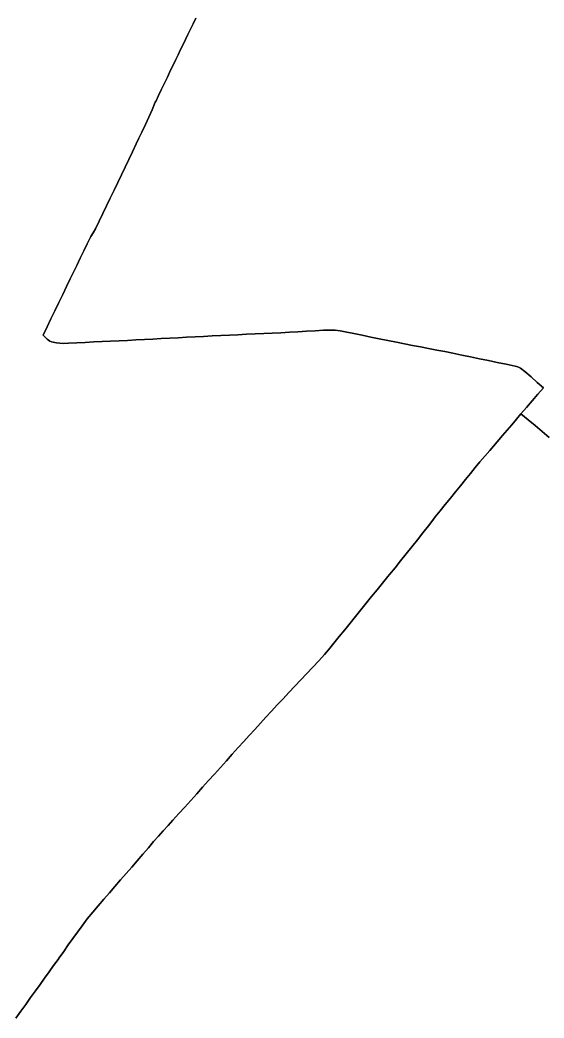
# Model space of a CAD drawing. Header units: inches. Extents: x 11258954 to 11313122, y 3645444 to 3695200.
# Drawn here: x 11284910 to 11287725, y 3663087 to 3668442 of the extents above; entities that cross this region are included whole.
import ezdxf

# ---------------------------------------------------------------- set-up
doc = ezdxf.new("R2010")
doc.units = ezdxf.units.IN
doc.header["$MEASUREMENT"] = 0
doc.layers.add('VotingPrecinct', color=233, linetype='Continuous')
doc.layers.add('Ward', color=133, linetype='Continuous')

msp = doc.modelspace()

# ---------------------------------------------------------------- linework, layer by layer
at = {"layer": 'VotingPrecinct'}
for points in [[(11285854, 3668451.2495, 0), (11285840.0005, 3668421.3745, 0), (11285826.0005, 3668391.4995, 0), (11285812.5005, 3668363.7505, 0), (11285799.0005, 3668336.0005, 0), (11285786.0005, 3668309.7505, 0), (11285773, 3668283.5005, 0), (11285760.0005, 3668254.7495, 0), (11285748, 3668230.125, 0), (11285736, 3668205.5005, 0), (11285725, 3668182.6255, 0), (11285714, 3668159.75, 0), (11285703.0005, 3668135.5, 0), (11285688.9995, 3668106.499, 0), (11285669.0005, 3668065.9995, 0), (11285655, 3668036.8745, 0), (11285640.999, 3668007.7495, 0), (11285636.999, 3667999.999, 0), (11285619.666, 3667960.166, 0), (11285602.3335, 3667920.333, 0), (11285585.0005, 3667880.5, 0), (11285564.323, 3667839.1645, 0), (11285549.613, 3667807.7325, 0), (11285534.9025, 3667776.3, 0), (11285514.9985, 3667734.9015, 0), (11285495.095, 3667693.503, 0), (11285475.1915, 3667652.1045, 0), (11285455.288, 3667610.706, 0), (11285435.384, 3667569.3075, 0), (11285415.4805, 3667527.909, 0), (11285395.5765, 3667486.51, 0), (11285375.673, 3667445.1115, 0), (11285355.7695, 3667403.713, 0), (11285335.866, 3667362.3145, 0), (11285315.962, 3667320.916, 0), (11285302.952, 3667300.0895, 0), (11285290.7305, 3667280.5265, 0), (11285271.7975, 3667241.395, 0), (11285252.8655, 3667202.2635, 0), (11285233.9325, 3667163.1315, 0), (11285215, 3667124, 0), (11285199.931, 3667092.786, 0), (11285180.4535, 3667052.44, 0), (11285160.9755, 3667012.0945, 0), (11285139.975, 3666968.5945, 0), (11285118.9745, 3666925.094, 0), (11285097.974, 3666881.594, 0), (11285076.9735, 3666838.0935, 0), (11285055.973, 3666794.5935, 0), (11285034.9725, 3666751.093, 0), (11285056.9845, 3666729.4025, 0), (11285070.3345, 3666717.65, 0), (11285079.908, 3666714.7115, 0), (11285105.972, 3666708.7405, 0), (11285143.126, 3666706.2755, 0), (11285170.435, 3666707.428, 0), (11285215.7915, 3666709.6355, 0), (11285261.148, 3666711.8425, 0), (11285306.5045, 3666714.05, 0), (11285351.861, 3666716.257, 0), (11285397.2175, 3666718.4645, 0), (11285442.5745, 3666720.6715, 0), (11285487.931, 3666722.879, 0), (11285533.2875, 3666725.086, 0), (11285578.644, 3666727.293, 0), (11285624.0005, 3666729.5005, 0), (11285669.3755, 3666731.917, 0), (11285714.7505, 3666734.3335, 0), (11285760.1255, 3666736.75, 0), (11285805.5005, 3666739.1665, 0), (11285850.8755, 3666741.583, 0), (11285896.2505, 3666743.9995, 0), (11285942.4335, 3666746.249, 0), (11285988.6165, 3666748.499, 0), (11286034.7995, 3666750.748, 0), (11286080.9825, 3666752.998, 0), (11286127.1235, 3666755.1785, 0), (11286173.265, 3666757.3595, 0), (11286219.4065, 3666759.54, 0), (11286265.5475, 3666761.721, 0), (11286311.6885, 3666763.902, 0), (11286357.83, 3666766.0825, 0), (11286403.5615, 3666768.855, 0), (11286449.2925, 3666771.627, 0), (11286495.0245, 3666774.399, 0), (11286540.7555, 3666777.1715, 0), (11286565, 3666777.9995, 0), (11286603.9995, 3666777.9995, 0), (11286630.5005, 3666773.375, 0), (11286657.001, 3666768.75, 0), (11286702.787, 3666759.3735, 0), (11286748.5725, 3666749.997, 0), (11286794.3585, 3666740.6205, 0), (11286840.1445, 3666731.244, 0), (11286885.9305, 3666721.8675, 0), (11286931.716, 3666712.491, 0), (11286975.035, 3666704.116, 0), (11287018.3545, 3666695.74, 0), (11287061.6735, 3666687.365, 0), (11287104.993, 3666678.989, 0), (11287148.3125, 3666670.614, 0), (11287191.632, 3666662.238, 0), (11287234.951, 3666653.863, 0), (11287282.685, 3666643.96, 0), (11287330.4185, 3666634.057, 0), (11287378.152, 3666624.154, 0), (11287425.886, 3666614.251, 0), (11287473.6195, 3666604.348, 0), (11287521.353, 3666594.445, 0), (11287569.087, 3666584.542, 0), (11287584.285, 3666580.9765, 0), (11287597.6505, 3666573.9635, 0), (11287621.4405, 3666555.386, 0), (11287655.0875, 3666526.383, 0), (11287688.734, 3666497.3805, 0), (11287722.381, 3666468.3775, 0), (11287692.0885, 3666433.361, 0), (11287661.796, 3666398.3445, 0), (11287631.5035, 3666363.328, 0), (11287601.211, 3666328.3115, 0), (11287576.199, 3666299.399, 0), (11287551.187, 3666270.486, 0), (11287526.175, 3666241.573, 0), (11287501.163, 3666212.6605, 0), (11287473.2985, 3666179.2025, 0), (11287453.489, 3666155.366, 0), (11287433.6795, 3666131.5295, 0), (11287406.595, 3666101.7455, 0), (11287379.5105, 3666071.9615, 0), (11287354.5685, 3666040.5855, 0), (11287329.6265, 3666009.209, 0), (11287302.862, 3665975.9275, 0), (11287276.097, 3665942.646, 0), (11287249.3325, 3665909.364, 0), (11287222.083, 3665875.8435, 0), (11287194.8335, 3665842.323, 0), (11287167.5845, 3665808.8025, 0), (11287140.3345, 3665775.282, 0), (11287122.421, 3665751.1125, 0), (11287104.507, 3665726.943, 0), (11287074.522, 3665689.644, 0), (11287044.537, 3665652.3455, 0), (11287014.552, 3665615.047, 0), (11286984.567, 3665577.748, 0), (11286954.5825, 3665540.449, 0), (11286924.597, 3665503.1505, 0), (11286894.6125, 3665465.852, 0), (11286886.136, 3665455.3875, 0), (11286857.1465, 3665419.6065, 0), (11286828.1575, 3665383.826, 0), (11286799.168, 3665348.0445, 0), (11286770.1785, 3665312.2635, 0), (11286741.189, 3665276.483, 0), (11286712.2, 3665240.7015, 0), (11286683.2105, 3665204.921, 0), (11286654.221, 3665169.14, 0), (11286625.2315, 3665133.359, 0), (11286596.2425, 3665097.578, 0), (11286567.253, 3665061.797, 0), (11286546.759, 3665038.1425, 0), (11286515, 3665003.7495, 0), (11286483.011, 3664969.8675, 0), (11286451.0225, 3664935.985, 0), (11286419.0335, 3664902.1035, 0), (11286387.0445, 3664868.221, 0), (11286355.0555, 3664834.339, 0), (11286323.067, 3664800.457, 0), (11286291.9415, 3664767.301, 0), (11286260.8165, 3664734.145, 0), (11286231.101, 3664701.449, 0), (11286201.3855, 3664668.7535, 0), (11286171.67, 3664636.0575, 0), (11286141.955, 3664603.3615, 0), (11286112.2395, 3664570.6655, 0), (11286082.524, 3664537.97, 0), (11286050.6585, 3664502.5635, 0), (11286018.7925, 3664467.157, 0), (11285986.9265, 3664431.7505, 0), (11285955.061, 3664396.344, 0), (11285923.1945, 3664360.9375, 0), (11285891.329, 3664325.5315, 0), (11285859.463, 3664290.125, 0), (11285827.597, 3664254.719, 0), (11285795.7315, 3664219.3125, 0), (11285763.8655, 3664183.906, 0), (11285731.9995, 3664148.4995, 0), (11285705.9995, 3664120, 0), (11285679.9995, 3664091.5, 0), (11285653.9995, 3664063.0005, 0), (11285627.9995, 3664034.5005, 0), (11285600, 3663999.9995, 0), (11285570.122, 3663965.645, 0), (11285540.2435, 3663931.29, 0), (11285510.3655, 3663896.9355, 0), (11285480.487, 3663862.5805, 0), (11285450.609, 3663828.226, 0), (11285420.69, 3663793.5765, 0), (11285390.77, 3663758.927, 0), (11285360.851, 3663724.278, 0), (11285330.9315, 3663689.6285, 0), (11285301.012, 3663654.979, 0), (11285271.0925, 3663620.33, 0), (11285243.6245, 3663582.681, 0), (11285219.1, 3663548.245, 0), (11285194.575, 3663513.8085, 0), (11285170.0505, 3663479.3725, 0), (11285145.5255, 3663444.9365, 0), (11285121.001, 3663410.5, 0), (11285115.048, 3663402.205, 0), (11285090.8385, 3663368.464, 0), (11285066.629, 3663334.723, 0), (11285042.419, 3663300.982, 0), (11285018.2095, 3663267.241, 0), (11284994, 3663233.5, 0), (11284967.6, 3663196.95, 0), (11284941.2, 3663160.4, 0), (11284914.7995, 3663123.8495, 0), (11284888.4, 3663087.2995, 0)], [(11287753.042, 3666202.4625, 0), (11287715.0845, 3666233.925, 0), (11287677.1265, 3666265.387, 0), (11287639.169, 3666296.849, 0), (11287601.211, 3666328.3115, 0), (11287631.5035, 3666363.328, 0), (11287661.796, 3666398.3445, 0), (11287692.0885, 3666433.361, 0), (11287722.381, 3666468.3775, 0), (11287688.734, 3666497.3805, 0), (11287655.0875, 3666526.383, 0), (11287621.4405, 3666555.386, 0), (11287597.6505, 3666573.9635, 0), (11287584.285, 3666580.9765, 0), (11287569.087, 3666584.542, 0), (11287521.353, 3666594.445, 0), (11287473.6195, 3666604.348, 0), (11287425.886, 3666614.251, 0), (11287378.152, 3666624.154, 0), (11287330.4185, 3666634.057, 0), (11287282.685, 3666643.96, 0), (11287234.951, 3666653.863, 0), (11287191.632, 3666662.238, 0), (11287148.3125, 3666670.614, 0), (11287104.993, 3666678.989, 0), (11287061.6735, 3666687.365, 0), (11287018.3545, 3666695.74, 0), (11286975.035, 3666704.116, 0), (11286931.716, 3666712.491, 0), (11286885.9305, 3666721.8675, 0), (11286840.1445, 3666731.244, 0), (11286794.3585, 3666740.6205, 0), (11286748.5725, 3666749.997, 0), (11286702.787, 3666759.3735, 0), (11286657.001, 3666768.75, 0), (11286630.5005, 3666773.375, 0), (11286603.9995, 3666777.9995, 0), (11286565, 3666777.9995, 0), (11286540.7555, 3666777.1715, 0), (11286495.0245, 3666774.399, 0), (11286449.2925, 3666771.627, 0), (11286403.5615, 3666768.855, 0), (11286357.83, 3666766.0825, 0), (11286311.6885, 3666763.902, 0), (11286265.5475, 3666761.721, 0), (11286219.4065, 3666759.54, 0), (11286173.265, 3666757.3595, 0), (11286127.1235, 3666755.1785, 0), (11286080.9825, 3666752.998, 0), (11286034.7995, 3666750.748, 0), (11285988.6165, 3666748.499, 0), (11285942.4335, 3666746.249, 0), (11285896.2505, 3666743.9995, 0), (11285850.8755, 3666741.583, 0), (11285805.5005, 3666739.1665, 0), (11285760.1255, 3666736.75, 0), (11285714.7505, 3666734.3335, 0), (11285669.3755, 3666731.917, 0), (11285624.0005, 3666729.5005, 0), (11285578.644, 3666727.293, 0), (11285533.2875, 3666725.086, 0), (11285487.931, 3666722.879, 0), (11285442.5745, 3666720.6715, 0), (11285397.2175, 3666718.4645, 0), (11285351.861, 3666716.257, 0), (11285306.5045, 3666714.05, 0), (11285261.148, 3666711.8425, 0), (11285215.7915, 3666709.6355, 0), (11285170.435, 3666707.428, 0), (11285143.126, 3666706.2755, 0), (11285105.972, 3666708.7405, 0), (11285079.908, 3666714.7115, 0), (11285070.3345, 3666717.65, 0), (11285056.9845, 3666729.4025, 0), (11285034.9725, 3666751.093, 0), (11285055.973, 3666794.5935, 0), (11285076.9735, 3666838.0935, 0), (11285097.974, 3666881.594, 0), (11285118.9745, 3666925.094, 0), (11285139.975, 3666968.5945, 0), (11285160.9755, 3667012.0945, 0), (11285180.4535, 3667052.44, 0), (11285199.931, 3667092.786, 0), (11285215, 3667124, 0), (11285233.9325, 3667163.1315, 0), (11285252.8655, 3667202.2635, 0), (11285271.7975, 3667241.395, 0), (11285290.7305, 3667280.5265, 0), (11285302.952, 3667300.0895, 0), (11285315.962, 3667320.916, 0), (11285335.866, 3667362.3145, 0), (11285355.7695, 3667403.713, 0), (11285375.673, 3667445.1115, 0), (11285395.5765, 3667486.51, 0), (11285415.4805, 3667527.909, 0), (11285435.384, 3667569.3075, 0), (11285455.288, 3667610.706, 0), (11285475.1915, 3667652.1045, 0), (11285495.095, 3667693.503, 0), (11285514.9985, 3667734.9015, 0), (11285534.9025, 3667776.3, 0), (11285549.613, 3667807.7325, 0), (11285564.323, 3667839.1645, 0), (11285585.0005, 3667880.5, 0), (11285602.3335, 3667920.333, 0), (11285619.666, 3667960.166, 0), (11285636.999, 3667999.999, 0), (11285640.999, 3668007.7495, 0), (11285655, 3668036.8745, 0), (11285669.0005, 3668065.9995, 0), (11285688.9995, 3668106.499, 0), (11285703.0005, 3668135.5, 0), (11285714, 3668159.75, 0), (11285725, 3668182.6255, 0), (11285736, 3668205.5005, 0), (11285748, 3668230.125, 0), (11285760.0005, 3668254.7495, 0), (11285773, 3668283.5005, 0), (11285786.0005, 3668309.7505, 0), (11285799.0005, 3668336.0005, 0), (11285812.5005, 3668363.7505, 0), (11285826.0005, 3668391.4995, 0), (11285840.0005, 3668421.3745, 0), (11285854, 3668451.2495, 0)], [(11284888.4, 3663087.2995, 0), (11284914.7995, 3663123.8495, 0), (11284941.2, 3663160.4, 0), (11284967.6, 3663196.95, 0), (11284994, 3663233.5, 0), (11285018.2095, 3663267.241, 0), (11285042.419, 3663300.982, 0), (11285066.629, 3663334.723, 0), (11285090.8385, 3663368.464, 0), (11285115.048, 3663402.205, 0), (11285121.001, 3663410.5, 0), (11285145.5255, 3663444.9365, 0), (11285170.0505, 3663479.3725, 0), (11285194.575, 3663513.8085, 0), (11285219.1, 3663548.245, 0), (11285243.6245, 3663582.681, 0), (11285271.0925, 3663620.33, 0), (11285301.012, 3663654.979, 0), (11285330.9315, 3663689.6285, 0), (11285360.851, 3663724.278, 0), (11285390.77, 3663758.927, 0), (11285420.69, 3663793.5765, 0), (11285450.609, 3663828.226, 0), (11285480.487, 3663862.5805, 0), (11285510.3655, 3663896.9355, 0), (11285540.2435, 3663931.29, 0), (11285570.122, 3663965.645, 0), (11285600, 3663999.9995, 0), (11285627.9995, 3664034.5005, 0), (11285653.9995, 3664063.0005, 0), (11285679.9995, 3664091.5, 0), (11285705.9995, 3664120, 0), (11285731.9995, 3664148.4995, 0), (11285763.8655, 3664183.906, 0), (11285795.7315, 3664219.3125, 0), (11285827.597, 3664254.719, 0), (11285859.463, 3664290.125, 0), (11285891.329, 3664325.5315, 0), (11285923.1945, 3664360.9375, 0), (11285955.061, 3664396.344, 0), (11285986.9265, 3664431.7505, 0), (11286018.7925, 3664467.157, 0), (11286050.6585, 3664502.5635, 0), (11286082.524, 3664537.97, 0), (11286112.2395, 3664570.6655, 0), (11286141.955, 3664603.3615, 0), (11286171.67, 3664636.0575, 0), (11286201.3855, 3664668.7535, 0), (11286231.101, 3664701.449, 0), (11286260.8165, 3664734.145, 0), (11286291.9415, 3664767.301, 0), (11286323.067, 3664800.457, 0), (11286355.0555, 3664834.339, 0), (11286387.0445, 3664868.221, 0), (11286419.0335, 3664902.1035, 0), (11286451.0225, 3664935.985, 0), (11286483.011, 3664969.8675, 0), (11286515, 3665003.7495, 0), (11286546.759, 3665038.1425, 0), (11286567.253, 3665061.797, 0), (11286596.2425, 3665097.578, 0), (11286625.2315, 3665133.359, 0), (11286654.221, 3665169.14, 0), (11286683.2105, 3665204.921, 0), (11286712.2, 3665240.7015, 0), (11286741.189, 3665276.483, 0), (11286770.1785, 3665312.2635, 0), (11286799.168, 3665348.0445, 0), (11286828.1575, 3665383.826, 0), (11286857.1465, 3665419.6065, 0), (11286886.136, 3665455.3875, 0), (11286894.6125, 3665465.852, 0), (11286924.597, 3665503.1505, 0), (11286954.5825, 3665540.449, 0), (11286984.567, 3665577.748, 0), (11287014.552, 3665615.047, 0), (11287044.537, 3665652.3455, 0), (11287074.522, 3665689.644, 0), (11287104.507, 3665726.943, 0), (11287122.421, 3665751.1125, 0), (11287140.3345, 3665775.282, 0), (11287167.5845, 3665808.8025, 0), (11287194.8335, 3665842.323, 0), (11287222.083, 3665875.8435, 0), (11287249.3325, 3665909.364, 0), (11287276.097, 3665942.646, 0), (11287302.862, 3665975.9275, 0), (11287329.6265, 3666009.209, 0), (11287354.5685, 3666040.5855, 0), (11287379.5105, 3666071.9615, 0), (11287406.595, 3666101.7455, 0), (11287433.6795, 3666131.5295, 0), (11287453.489, 3666155.366, 0), (11287473.2985, 3666179.2025, 0), (11287501.163, 3666212.6605, 0), (11287526.175, 3666241.573, 0), (11287551.187, 3666270.486, 0), (11287576.199, 3666299.399, 0), (11287601.211, 3666328.3115, 0), (11287639.169, 3666296.849, 0), (11287677.1265, 3666265.387, 0), (11287715.0845, 3666233.925, 0), (11287753.042, 3666202.4625, 0)]]:
    msp.add_polyline3d(points, dxfattribs=at)
at = {"layer": 'Ward'}
for points in [[(11284888.4, 3663087.2995, 0), (11284914.7995, 3663123.8495, 0), (11284941.2, 3663160.4, 0), (11284967.6, 3663196.95, 0), (11284994, 3663233.5, 0), (11285018.2095, 3663267.241, 0), (11285042.419, 3663300.982, 0), (11285066.629, 3663334.723, 0), (11285090.8385, 3663368.464, 0), (11285115.048, 3663402.205, 0), (11285121.001, 3663410.5, 0), (11285145.5255, 3663444.9365, 0), (11285170.0505, 3663479.3725, 0), (11285194.575, 3663513.8085, 0), (11285219.1, 3663548.245, 0), (11285243.6245, 3663582.681, 0), (11285271.0925, 3663620.33, 0), (11285301.012, 3663654.979, 0), (11285330.9315, 3663689.6285, 0), (11285360.851, 3663724.278, 0), (11285390.77, 3663758.927, 0), (11285420.69, 3663793.5765, 0), (11285450.609, 3663828.226, 0), (11285480.487, 3663862.5805, 0), (11285510.3655, 3663896.9355, 0), (11285540.2435, 3663931.29, 0), (11285570.122, 3663965.645, 0), (11285600, 3663999.9995, 0), (11285627.9995, 3664034.5005, 0), (11285653.9995, 3664063.0005, 0), (11285679.9995, 3664091.5, 0), (11285705.9995, 3664120, 0), (11285731.9995, 3664148.4995, 0), (11285763.8655, 3664183.906, 0), (11285795.7315, 3664219.3125, 0), (11285827.597, 3664254.719, 0), (11285859.463, 3664290.125, 0), (11285891.329, 3664325.5315, 0), (11285923.1945, 3664360.9375, 0), (11285955.061, 3664396.344, 0), (11285986.9265, 3664431.7505, 0), (11286018.7925, 3664467.157, 0), (11286050.6585, 3664502.5635, 0), (11286082.524, 3664537.97, 0), (11286112.2395, 3664570.6655, 0), (11286141.955, 3664603.3615, 0), (11286171.67, 3664636.0575, 0), (11286201.3855, 3664668.7535, 0), (11286231.101, 3664701.449, 0), (11286260.8165, 3664734.145, 0), (11286291.9415, 3664767.301, 0), (11286323.067, 3664800.457, 0), (11286355.0555, 3664834.339, 0), (11286387.0445, 3664868.221, 0), (11286419.0335, 3664902.1035, 0), (11286451.0225, 3664935.985, 0), (11286483.011, 3664969.8675, 0), (11286515, 3665003.7495, 0), (11286546.759, 3665038.1425, 0), (11286567.253, 3665061.797, 0), (11286596.2425, 3665097.578, 0), (11286625.2315, 3665133.359, 0), (11286654.221, 3665169.14, 0), (11286683.2105, 3665204.921, 0), (11286712.2, 3665240.7015, 0), (11286741.189, 3665276.483, 0), (11286770.1785, 3665312.2635, 0), (11286799.168, 3665348.0445, 0), (11286828.1575, 3665383.826, 0), (11286857.1465, 3665419.6065, 0), (11286886.136, 3665455.3875, 0), (11286894.6125, 3665465.852, 0), (11286924.597, 3665503.1505, 0), (11286954.5825, 3665540.449, 0), (11286984.567, 3665577.748, 0), (11287014.552, 3665615.047, 0), (11287044.537, 3665652.3455, 0), (11287074.522, 3665689.644, 0), (11287104.507, 3665726.943, 0), (11287122.421, 3665751.1125, 0), (11287140.3345, 3665775.282, 0), (11287167.5845, 3665808.8025, 0), (11287194.8335, 3665842.323, 0), (11287222.083, 3665875.8435, 0), (11287249.3325, 3665909.364, 0), (11287276.097, 3665942.646, 0), (11287302.862, 3665975.9275, 0), (11287329.6265, 3666009.209, 0), (11287354.5685, 3666040.5855, 0), (11287379.5105, 3666071.9615, 0), (11287406.595, 3666101.7455, 0), (11287433.6795, 3666131.5295, 0), (11287453.489, 3666155.366, 0), (11287473.2985, 3666179.2025, 0), (11287501.163, 3666212.6605, 0), (11287526.175, 3666241.573, 0), (11287551.187, 3666270.486, 0), (11287576.199, 3666299.399, 0), (11287601.211, 3666328.3115, 0), (11287631.5035, 3666363.328, 0), (11287661.796, 3666398.3445, 0), (11287692.0885, 3666433.361, 0), (11287722.381, 3666468.3775, 0), (11287688.734, 3666497.3805, 0), (11287655.0875, 3666526.383, 0), (11287621.4405, 3666555.386, 0), (11287597.6505, 3666573.9635, 0), (11287584.285, 3666580.9765, 0), (11287569.087, 3666584.542, 0), (11287521.353, 3666594.445, 0), (11287473.6195, 3666604.348, 0), (11287425.886, 3666614.251, 0), (11287378.152, 3666624.154, 0), (11287330.4185, 3666634.057, 0), (11287282.685, 3666643.96, 0), (11287234.951, 3666653.863, 0), (11287191.632, 3666662.238, 0), (11287148.3125, 3666670.614, 0), (11287104.993, 3666678.989, 0), (11287061.6735, 3666687.365, 0), (11287018.3545, 3666695.74, 0), (11286975.035, 3666704.116, 0), (11286931.716, 3666712.491, 0), (11286885.9305, 3666721.8675, 0), (11286840.1445, 3666731.244, 0), (11286794.3585, 3666740.6205, 0), (11286748.5725, 3666749.997, 0), (11286702.787, 3666759.3735, 0), (11286657.001, 3666768.75, 0), (11286630.5005, 3666773.375, 0), (11286603.9995, 3666777.9995, 0), (11286565, 3666777.9995, 0), (11286540.7555, 3666777.1715, 0), (11286495.0245, 3666774.399, 0), (11286449.2925, 3666771.627, 0), (11286403.5615, 3666768.855, 0), (11286357.83, 3666766.0825, 0), (11286311.6885, 3666763.902, 0), (11286265.5475, 3666761.721, 0), (11286219.4065, 3666759.54, 0), (11286173.265, 3666757.3595, 0), (11286127.1235, 3666755.1785, 0), (11286080.9825, 3666752.998, 0), (11286034.7995, 3666750.748, 0), (11285988.6165, 3666748.499, 0), (11285942.4335, 3666746.249, 0), (11285896.2505, 3666743.9995, 0), (11285850.8755, 3666741.583, 0), (11285805.5005, 3666739.1665, 0), (11285760.1255, 3666736.75, 0), (11285714.7505, 3666734.3335, 0), (11285669.3755, 3666731.917, 0), (11285624.0005, 3666729.5005, 0), (11285578.644, 3666727.293, 0), (11285533.2875, 3666725.086, 0), (11285487.931, 3666722.879, 0), (11285442.5745, 3666720.6715, 0), (11285397.2175, 3666718.4645, 0), (11285351.861, 3666716.257, 0), (11285306.5045, 3666714.05, 0), (11285261.148, 3666711.8425, 0), (11285215.7915, 3666709.6355, 0), (11285170.435, 3666707.428, 0), (11285143.126, 3666706.2755, 0), (11285105.972, 3666708.7405, 0), (11285079.908, 3666714.7115, 0), (11285070.3345, 3666717.65, 0), (11285056.9845, 3666729.4025, 0), (11285034.9725, 3666751.093, 0), (11285055.973, 3666794.5935, 0), (11285076.9735, 3666838.0935, 0), (11285097.974, 3666881.594, 0), (11285118.9745, 3666925.094, 0), (11285139.975, 3666968.5945, 0), (11285160.9755, 3667012.0945, 0), (11285180.4535, 3667052.44, 0), (11285199.931, 3667092.786, 0), (11285215, 3667124, 0), (11285233.9325, 3667163.1315, 0), (11285252.8655, 3667202.2635, 0), (11285271.7975, 3667241.395, 0), (11285290.7305, 3667280.5265, 0), (11285302.952, 3667300.0895, 0), (11285315.962, 3667320.916, 0), (11285335.866, 3667362.3145, 0), (11285355.7695, 3667403.713, 0), (11285375.673, 3667445.1115, 0), (11285395.5765, 3667486.51, 0), (11285415.4805, 3667527.909, 0), (11285435.384, 3667569.3075, 0), (11285455.288, 3667610.706, 0), (11285475.1915, 3667652.1045, 0), (11285495.095, 3667693.503, 0), (11285514.9985, 3667734.9015, 0), (11285534.9025, 3667776.3, 0), (11285549.613, 3667807.7325, 0), (11285564.323, 3667839.1645, 0), (11285585.0005, 3667880.5, 0), (11285602.3335, 3667920.333, 0), (11285619.666, 3667960.166, 0), (11285636.999, 3667999.999, 0), (11285640.999, 3668007.7495, 0), (11285655, 3668036.8745, 0), (11285669.0005, 3668065.9995, 0), (11285688.9995, 3668106.499, 0), (11285703.0005, 3668135.5, 0), (11285714, 3668159.75, 0), (11285725, 3668182.6255, 0), (11285736, 3668205.5005, 0), (11285748, 3668230.125, 0), (11285760.0005, 3668254.7495, 0), (11285773, 3668283.5005, 0), (11285786.0005, 3668309.7505, 0), (11285799.0005, 3668336.0005, 0), (11285812.5005, 3668363.7505, 0), (11285826.0005, 3668391.4995, 0), (11285840.0005, 3668421.3745, 0), (11285854, 3668451.2495, 0)], [(11285854, 3668451.2495, 0), (11285840.0005, 3668421.3745, 0), (11285826.0005, 3668391.4995, 0), (11285812.5005, 3668363.7505, 0), (11285799.0005, 3668336.0005, 0), (11285786.0005, 3668309.7505, 0), (11285773, 3668283.5005, 0), (11285760.0005, 3668254.7495, 0), (11285748, 3668230.125, 0), (11285736, 3668205.5005, 0), (11285725, 3668182.6255, 0), (11285714, 3668159.75, 0), (11285703.0005, 3668135.5, 0), (11285688.9995, 3668106.499, 0), (11285669.0005, 3668065.9995, 0), (11285655, 3668036.8745, 0), (11285640.999, 3668007.7495, 0), (11285636.999, 3667999.999, 0), (11285619.666, 3667960.166, 0), (11285602.3335, 3667920.333, 0), (11285585.0005, 3667880.5, 0), (11285564.323, 3667839.1645, 0), (11285549.613, 3667807.7325, 0), (11285534.9025, 3667776.3, 0), (11285514.9985, 3667734.9015, 0), (11285495.095, 3667693.503, 0), (11285475.1915, 3667652.1045, 0), (11285455.288, 3667610.706, 0), (11285435.384, 3667569.3075, 0), (11285415.4805, 3667527.909, 0), (11285395.5765, 3667486.51, 0), (11285375.673, 3667445.1115, 0), (11285355.7695, 3667403.713, 0), (11285335.866, 3667362.3145, 0), (11285315.962, 3667320.916, 0), (11285302.952, 3667300.0895, 0), (11285290.7305, 3667280.5265, 0), (11285271.7975, 3667241.395, 0), (11285252.8655, 3667202.2635, 0), (11285233.9325, 3667163.1315, 0), (11285215, 3667124, 0), (11285199.931, 3667092.786, 0), (11285180.4535, 3667052.44, 0), (11285160.9755, 3667012.0945, 0), (11285139.975, 3666968.5945, 0), (11285118.9745, 3666925.094, 0), (11285097.974, 3666881.594, 0), (11285076.9735, 3666838.0935, 0), (11285055.973, 3666794.5935, 0), (11285034.9725, 3666751.093, 0), (11285056.9845, 3666729.4025, 0), (11285070.3345, 3666717.65, 0), (11285079.908, 3666714.7115, 0), (11285105.972, 3666708.7405, 0), (11285143.126, 3666706.2755, 0), (11285170.435, 3666707.428, 0), (11285215.7915, 3666709.6355, 0), (11285261.148, 3666711.8425, 0), (11285306.5045, 3666714.05, 0), (11285351.861, 3666716.257, 0), (11285397.2175, 3666718.4645, 0), (11285442.5745, 3666720.6715, 0), (11285487.931, 3666722.879, 0), (11285533.2875, 3666725.086, 0), (11285578.644, 3666727.293, 0), (11285624.0005, 3666729.5005, 0), (11285669.3755, 3666731.917, 0), (11285714.7505, 3666734.3335, 0), (11285760.1255, 3666736.75, 0), (11285805.5005, 3666739.1665, 0), (11285850.8755, 3666741.583, 0), (11285896.2505, 3666743.9995, 0), (11285942.4335, 3666746.249, 0), (11285988.6165, 3666748.499, 0), (11286034.7995, 3666750.748, 0), (11286080.9825, 3666752.998, 0), (11286127.1235, 3666755.1785, 0), (11286173.265, 3666757.3595, 0), (11286219.4065, 3666759.54, 0), (11286265.5475, 3666761.721, 0), (11286311.6885, 3666763.902, 0), (11286357.83, 3666766.0825, 0), (11286403.5615, 3666768.855, 0), (11286449.2925, 3666771.627, 0), (11286495.0245, 3666774.399, 0), (11286540.7555, 3666777.1715, 0), (11286565, 3666777.9995, 0), (11286603.9995, 3666777.9995, 0), (11286630.5005, 3666773.375, 0), (11286657.001, 3666768.75, 0), (11286702.787, 3666759.3735, 0), (11286748.5725, 3666749.997, 0), (11286794.3585, 3666740.6205, 0), (11286840.1445, 3666731.244, 0), (11286885.9305, 3666721.8675, 0), (11286931.716, 3666712.491, 0), (11286975.035, 3666704.116, 0), (11287018.3545, 3666695.74, 0), (11287061.6735, 3666687.365, 0), (11287104.993, 3666678.989, 0), (11287148.3125, 3666670.614, 0), (11287191.632, 3666662.238, 0), (11287234.951, 3666653.863, 0), (11287282.685, 3666643.96, 0), (11287330.4185, 3666634.057, 0), (11287378.152, 3666624.154, 0), (11287425.886, 3666614.251, 0), (11287473.6195, 3666604.348, 0), (11287521.353, 3666594.445, 0), (11287569.087, 3666584.542, 0), (11287584.285, 3666580.9765, 0), (11287597.6505, 3666573.9635, 0), (11287621.4405, 3666555.386, 0), (11287655.0875, 3666526.383, 0), (11287688.734, 3666497.3805, 0), (11287722.381, 3666468.3775, 0), (11287692.0885, 3666433.361, 0), (11287661.796, 3666398.3445, 0), (11287631.5035, 3666363.328, 0), (11287601.211, 3666328.3115, 0), (11287576.199, 3666299.399, 0), (11287551.187, 3666270.486, 0), (11287526.175, 3666241.573, 0), (11287501.163, 3666212.6605, 0), (11287473.2985, 3666179.2025, 0), (11287453.489, 3666155.366, 0), (11287433.6795, 3666131.5295, 0), (11287406.595, 3666101.7455, 0), (11287379.5105, 3666071.9615, 0), (11287354.5685, 3666040.5855, 0), (11287329.6265, 3666009.209, 0), (11287302.862, 3665975.9275, 0), (11287276.097, 3665942.646, 0), (11287249.3325, 3665909.364, 0), (11287222.083, 3665875.8435, 0), (11287194.8335, 3665842.323, 0), (11287167.5845, 3665808.8025, 0), (11287140.3345, 3665775.282, 0), (11287122.421, 3665751.1125, 0), (11287104.507, 3665726.943, 0), (11287074.522, 3665689.644, 0), (11287044.537, 3665652.3455, 0), (11287014.552, 3665615.047, 0), (11286984.567, 3665577.748, 0), (11286954.5825, 3665540.449, 0), (11286924.597, 3665503.1505, 0), (11286894.6125, 3665465.852, 0), (11286886.136, 3665455.3875, 0), (11286857.1465, 3665419.6065, 0), (11286828.1575, 3665383.826, 0), (11286799.168, 3665348.0445, 0), (11286770.1785, 3665312.2635, 0), (11286741.189, 3665276.483, 0), (11286712.2, 3665240.7015, 0), (11286683.2105, 3665204.921, 0), (11286654.221, 3665169.14, 0), (11286625.2315, 3665133.359, 0), (11286596.2425, 3665097.578, 0), (11286567.253, 3665061.797, 0), (11286546.759, 3665038.1425, 0), (11286515, 3665003.7495, 0), (11286483.011, 3664969.8675, 0), (11286451.0225, 3664935.985, 0), (11286419.0335, 3664902.1035, 0), (11286387.0445, 3664868.221, 0), (11286355.0555, 3664834.339, 0), (11286323.067, 3664800.457, 0), (11286291.9415, 3664767.301, 0), (11286260.8165, 3664734.145, 0), (11286231.101, 3664701.449, 0), (11286201.3855, 3664668.7535, 0), (11286171.67, 3664636.0575, 0), (11286141.955, 3664603.3615, 0), (11286112.2395, 3664570.6655, 0), (11286082.524, 3664537.97, 0), (11286050.6585, 3664502.5635, 0), (11286018.7925, 3664467.157, 0), (11285986.9265, 3664431.7505, 0), (11285955.061, 3664396.344, 0), (11285923.1945, 3664360.9375, 0), (11285891.329, 3664325.5315, 0), (11285859.463, 3664290.125, 0), (11285827.597, 3664254.719, 0), (11285795.7315, 3664219.3125, 0), (11285763.8655, 3664183.906, 0), (11285731.9995, 3664148.4995, 0), (11285705.9995, 3664120, 0), (11285679.9995, 3664091.5, 0), (11285653.9995, 3664063.0005, 0), (11285627.9995, 3664034.5005, 0), (11285600, 3663999.9995, 0), (11285570.122, 3663965.645, 0), (11285540.2435, 3663931.29, 0), (11285510.3655, 3663896.9355, 0), (11285480.487, 3663862.5805, 0), (11285450.609, 3663828.226, 0), (11285420.69, 3663793.5765, 0), (11285390.77, 3663758.927, 0), (11285360.851, 3663724.278, 0), (11285330.9315, 3663689.6285, 0), (11285301.012, 3663654.979, 0), (11285271.0925, 3663620.33, 0), (11285243.6245, 3663582.681, 0), (11285219.1, 3663548.245, 0), (11285194.575, 3663513.8085, 0), (11285170.0505, 3663479.3725, 0), (11285145.5255, 3663444.9365, 0), (11285121.001, 3663410.5, 0), (11285115.048, 3663402.205, 0), (11285090.8385, 3663368.464, 0), (11285066.629, 3663334.723, 0), (11285042.419, 3663300.982, 0), (11285018.2095, 3663267.241, 0), (11284994, 3663233.5, 0), (11284967.6, 3663196.95, 0), (11284941.2, 3663160.4, 0), (11284914.7995, 3663123.8495, 0), (11284888.4, 3663087.2995, 0)]]:
    msp.add_polyline3d(points, dxfattribs=at)

doc.saveas('drawing.dxf')
